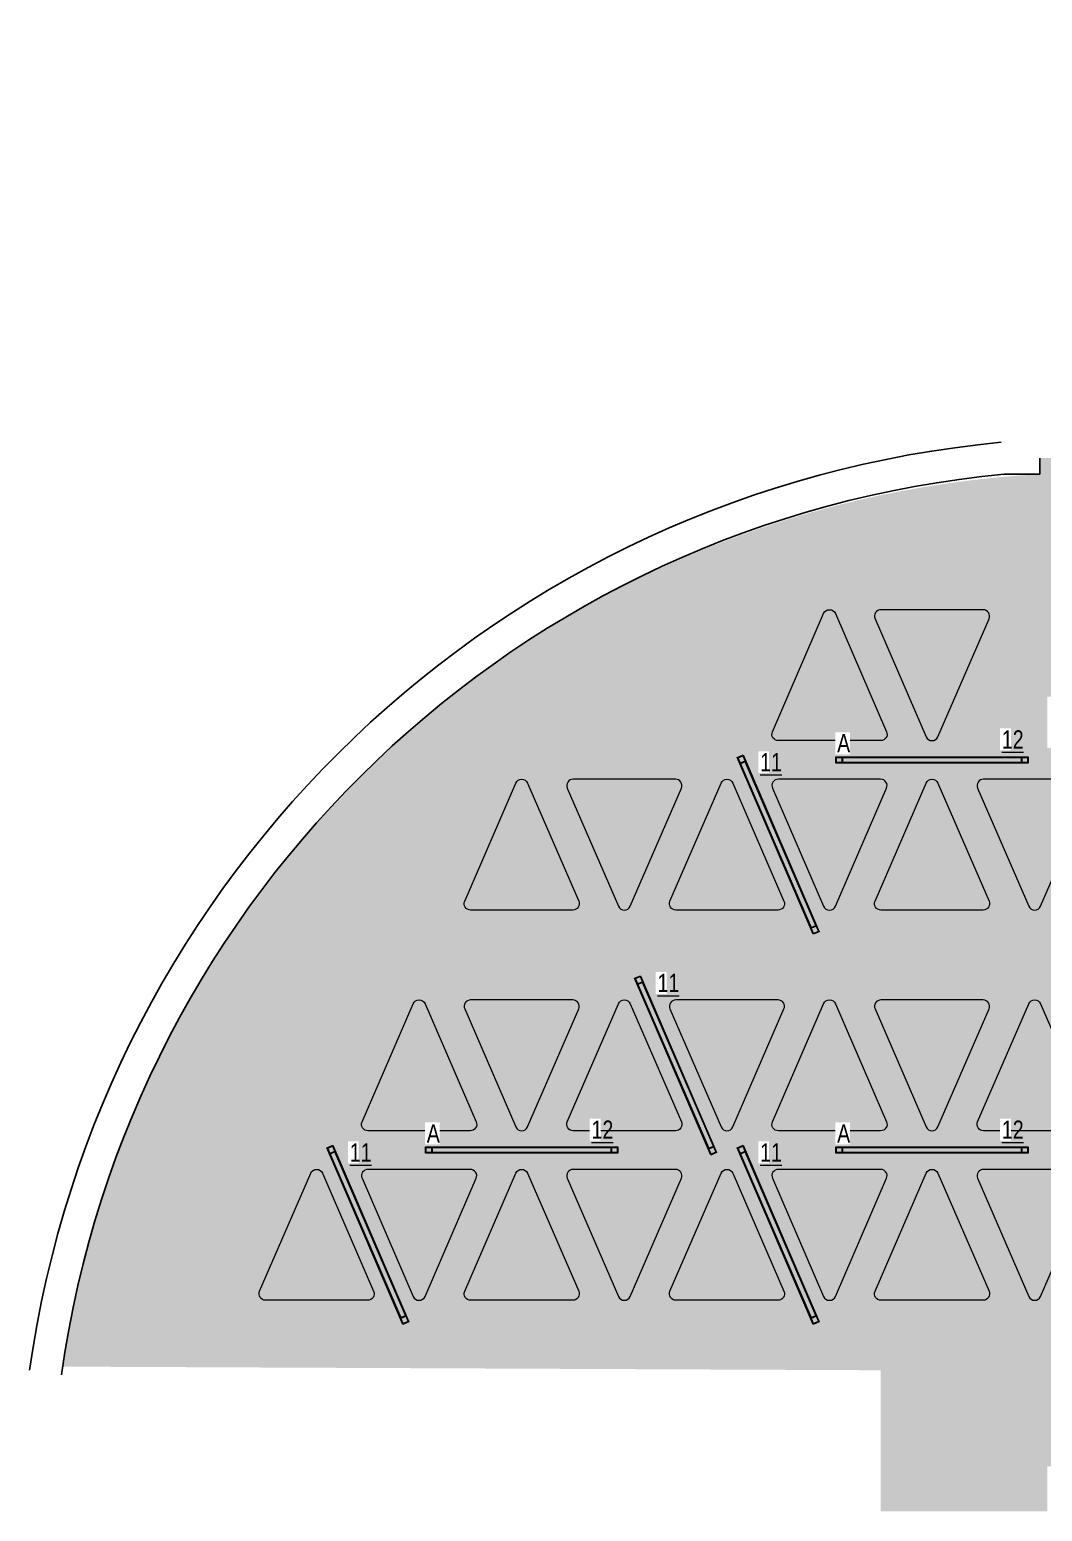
# Model space of a CAD drawing. Header units: millimetres. Extents: x -510890 to 418982, y -118257 to 141350.
# Drawn here: x 55505 to 63403, y 118451 to 130001 of the extents above; entities that cross this region are included whole.
import ezdxf

# ---------------------------------------------------------------- set-up
doc = ezdxf.new("R2010")
doc.units = ezdxf.units.MM
for name, color, linetype, lineweight in [('_ЭОМ_ОБЩ_Освещение_текст тип светильника', 172, 'Continuous', 50), ('_ЭОМ_светильник А', 1, 'Continuous', 35), ('_ЭОМ_светильник Р', 4, 'Continuous', 35), ('АР_Потолки_Штриховка', 252, 'Continuous', 0)]:
    doc.layers.add(name, color=color, linetype=linetype, lineweight=lineweight)
doc.layers.add('RAL 9010', color=7, linetype='Continuous')
doc.layers.add('X-ref Light', color=250, linetype='Continuous')
for name, color, linetype, lineweight, true_color in [('АР_Потолок_RAL 095 85 40', 7, 'Continuous', 5, 0xddc87a), ('АР_Потолок_RAL 100 70 20', 7, 'Continuous', 5, 0xb3ac85), ('АР_Потолок_Покраска', 7, 'Continuous', 5, 0x007399)]:
    doc.layers.add(name, color=color, linetype=linetype, lineweight=lineweight, true_color=true_color)
doc.layers.get('X-ref Light').off()
doc.styles.add('ГОСТ', font='cad.shx', dxfattribs={"width": 0.8})

# ---------------------------------------------------------------- blocks, each defined once
blk = doc.blocks.new('RVE-PLS5070-1500-P')
at = {"color": 0, "linetype": 'ByBlock', "lineweight": -2, "ltscale": 40}
for points in [[(750, -25), (-750, -25), (-750, 25), (750, 25)], [(745, -20), (-745, -20), (-745, 20), (745, 20)]]:
    blk.add_lwpolyline(points, close=True, dxfattribs=at)
blk = doc.blocks.new('A$C3d4fb99f')
at = {"layer": 'АР_Потолки_Штриховка', "color": 18, "lineweight": 18, "ltscale": 100, "true_color": 0x000000}
for points in [[(-744.3581198193133, 40318.46828344867, -0.5396909000634912), (-790.2384556271136, 40248.59380641983), (-1587.941231582314, 40248.59380641983, -0.5396909000634947), (-1633.82156643644, 40318.46828344867), (-1234.97017845884, 41239.21882263229, -0.6566107861974896), (-1143.209507796913, 41239.21882263229), (-744.3581198193133, 40318.46828344867)], [(55.64188018068671, 41199.46986869381, 0.5396909000634912), (9.76154437288642, 41269.34434572265), (-787.9412315823138, 41269.34434572265, 0.5396909000634947), (-833.8215664364398, 41199.46986869381), (-434.9701784588397, 40278.71932939098, 0.6566107861974896), (-343.2095077969134, 40278.71932939098), (55.64188018068671, 41199.46986869381)], [(-3144.358119819313, 38997.71774414585, -0.5396909000634912), (-3190.238455627114, 38927.843267117), (-3987.941231582314, 38927.843267117, -0.5396909000634947), (-4033.82156643644, 38997.71774414585), (-3634.97017845884, 39918.46828344867, -0.6566107861974896), (-3543.209507796913, 39918.46828344867), (-3144.358119819313, 38997.71774414585)], [(-2344.358119819313, 39878.71932951019, 0.5396909000634912), (-2390.238455627114, 39948.59380641983), (-3187.941231582314, 39948.59380641983, 0.5396909000634947), (-3233.82156643644, 39878.71932951019), (-2834.97017845884, 38957.96879020736, 0.6566107861974896), (-2743.209507796913, 38957.96879020736), (-2344.358119819313, 39878.71932951019)], [(-1544.358119819313, 38997.71774414585, -0.5396909000634912), (-1590.238455627114, 38927.843267117), (-2387.941231582314, 38927.843267117, -0.5396909000634947), (-2433.82156643644, 38997.71774414585), (-2034.97017845884, 39918.46828344867, -0.6566107861974896), (-1943.209507796913, 39918.46828344867), (-1544.358119819313, 38997.71774414585)], [(-744.3581198193133, 39878.71932951019, 0.5396909000634912), (-790.2384556271136, 39948.59380641983), (-1587.941231582314, 39948.59380641983, 0.5396909000634947), (-1633.82156643644, 39878.71932951019), (-1234.97017845884, 38957.96879020736, 0.6566107861974896), (-1143.209507796913, 38957.96879020736), (-744.3581198193133, 39878.71932951019)], [(55.64188018068671, 38997.71774414585, -0.5396909000634912), (9.76154437288642, 38927.843267117), (-787.9412315823138, 38927.843267117, -0.5396909000634947), (-833.8215664364398, 38997.71774414585), (-434.9701784588397, 39918.46828344867, -0.6566107861974896), (-343.2095077969134, 39918.46828344867), (55.64188018068671, 38997.71774414585)], [(855.6418801806867, 39878.71932951019, 0.5396909000634912), (809.7615443728864, 39948.59380641983), (12.05876841768622, 39948.59380641983, 0.5396909000634947), (-33.82156643643975, 39878.71932951019), (365.0298215411603, 38957.96879020736, 0.6566107861974896), (456.7904922030866, 38957.96879020736), (855.6418801806867, 39878.71932951019)], [(-3944.358119819313, 37276.96720484302, -0.5396909000634912), (-3990.238455627114, 37207.09272781418), (-4787.941231582314, 37207.09272781418, -0.5396909000634947), (-4833.82156643644, 37276.96720484302), (-4434.97017845884, 38197.71774402664, -0.6566107861974896), (-4343.209507796913, 38197.71774402664), (-3944.358119819313, 37276.96720484302)], [(-3144.358119819313, 38157.96879008815, 0.5396909000634912), (-3190.238455627114, 38227.843267117), (-3987.941231582314, 38227.843267117, 0.5396909000634947), (-4033.82156643644, 38157.96879008815), (-3634.97017845884, 37237.21825078533, 0.6566107861974896), (-3543.209507796913, 37237.21825078533), (-3144.358119819313, 38157.96879008815)], [(-2344.358119819313, 37276.96720484302, -0.5396909000634912), (-2390.238455627114, 37207.09272781418), (-3187.941231582314, 37207.09272781418, -0.5396909000634947), (-3233.82156643644, 37276.96720484302), (-2834.97017845884, 38197.71774402664, -0.6566107861974896), (-2743.209507796913, 38197.71774402664), (-2344.358119819313, 37276.96720484302)], [(-1544.358119819313, 38157.96879008815, 0.5396909000634912), (-1590.238455627114, 38227.843267117), (-2387.941231582314, 38227.843267117, 0.5396909000634947), (-2433.82156643644, 38157.96879008815), (-2034.97017845884, 37237.21825078533, 0.6566107861974896), (-1943.209507796913, 37237.21825078533), (-1544.358119819313, 38157.96879008815)], [(-744.3581198193133, 37276.96720484302, -0.5396909000634912), (-790.2384556271136, 37207.09272781418), (-1587.941231582314, 37207.09272781418, -0.5396909000634947), (-1633.82156643644, 37276.96720484302), (-1234.97017845884, 38197.71774402664, -0.6566107861974896), (-1143.209507796913, 38197.71774402664), (-744.3581198193133, 37276.96720484302)], [(55.64188018068671, 38157.96879008815, 0.5396909000634912), (9.76154437288642, 38227.843267117), (-787.9412315823138, 38227.843267117, 0.5396909000634947), (-833.8215664364398, 38157.96879008815), (-434.9701784588397, 37237.21825078533, 0.6566107861974896), (-343.2095077969134, 37237.21825078533), (55.64188018068671, 38157.96879008815)], [(855.6418801806867, 37276.96720484302, -0.5396909000634912), (809.7615443728864, 37207.09272781418), (12.05876841768622, 37207.09272781418, -0.5396909000634947), (-33.82156643643975, 37276.96720484302), (365.0298215411603, 38197.71774402664, -0.6566107861974896), (456.7904922030866, 38197.71774402664), (855.6418801806867, 37276.96720484302)], [(-4744.358119819313, 35956.2166655402, -0.5396909000634912), (-4790.238455627114, 35886.34218851135), (-5587.941231582314, 35886.34218851135, -0.5396909000634947), (-5633.82156643644, 35956.2166655402), (-5234.97017845884, 36876.96720484302, -0.6566107861974896), (-5143.209507796913, 36876.96720484302), (-4744.358119819313, 35956.2166655402)], [(-3944.358119819313, 36837.21825090454, 0.5396909000634912), (-3990.238455627114, 36907.09272781418), (-4787.941231582314, 36907.09272781418, 0.5396909000634947), (-4833.82156643644, 36837.21825090454), (-4434.97017845884, 35916.46771160171, 0.6566107861974896), (-4343.209507796913, 35916.46771160171), (-3944.358119819313, 36837.21825090454)], [(-3144.358119819313, 35956.2166655402, -0.5396909000634912), (-3190.238455627114, 35886.34218851135), (-3987.941231582314, 35886.34218851135, -0.5396909000634947), (-4033.82156643644, 35956.2166655402), (-3634.97017845884, 36876.96720484302, -0.6566107861974896), (-3543.209507796913, 36876.96720484302), (-3144.358119819313, 35956.2166655402)], [(-2344.358119819313, 36837.21825090454, 0.5396909000634912), (-2390.238455627114, 36907.09272781418), (-3187.941231582314, 36907.09272781418, 0.5396909000634947), (-3233.82156643644, 36837.21825090454), (-2834.97017845884, 35916.46771160171, 0.6566107861974896), (-2743.209507796913, 35916.46771160171), (-2344.358119819313, 36837.21825090454)], [(-1544.358119819313, 35956.2166655402, -0.5396909000634912), (-1590.238455627114, 35886.34218851135), (-2387.941231582314, 35886.34218851135, -0.5396909000634947), (-2433.82156643644, 35956.2166655402), (-2034.97017845884, 36876.96720484302, -0.6566107861974896), (-1943.209507796913, 36876.96720484302), (-1544.358119819313, 35956.2166655402)], [(-744.3581198193133, 36837.21825090454, 0.5396909000634912), (-790.2384556271136, 36907.09272781418), (-1587.941231582314, 36907.09272781418, 0.5396909000634947), (-1633.82156643644, 36837.21825090454), (-1234.97017845884, 35916.46771160171, 0.6566107861974896), (-1143.209507796913, 35916.46771160171), (-744.3581198193133, 36837.21825090454)], [(55.64188018068671, 35956.2166655402, -0.5396909000634912), (9.76154437288642, 35886.34218851135), (-787.9412315823138, 35886.34218851135, -0.5396909000634947), (-833.8215664364398, 35956.2166655402), (-434.9701784588397, 36876.96720484302, -0.6566107861974896), (-343.2095077969134, 36876.96720484302), (55.64188018068671, 35956.2166655402)], [(855.6418801806867, 36837.21825090454, 0.5396909000634912), (809.7615443728864, 36907.09272781418), (12.05876841768622, 36907.09272781418, 0.5396909000634947), (-33.82156643643975, 36837.21825090454), (365.0298215411603, 35916.46771160171, 0.6566107861974896), (456.7904922030866, 35916.46771160171), (855.6418801806867, 36837.21825090454)]]:
    blk.add_lwpolyline(points, format="xyb", dxfattribs=at)
for points in [[(-1287.914591643959, 38805.82702532814), (-1844.381230209023, 40090.48452535675), (-1890.261565063149, 40070.6100483279), (-1333.794926498085, 38785.95254829929)], [(-1294.490073058754, 38808.42761114643), (-1846.981816146523, 40083.90904406116), (-1883.686083648354, 40068.00946250961), (-1331.194340560585, 38792.52802959488)], [(-1089.088960502297, 40123.59380641983), (310.9110394977033, 40123.59380641983), (310.9110394977033, 40073.59380641983), (-1089.088960502297, 40073.59380641983)], [(-1084.088960502297, 40118.59380641983), (305.9110394977033, 40118.59380641983), (305.9110394977033, 40078.59380641983), (-1084.088960502297, 40078.59380641983)], [(-2087.914591643959, 37085.07648596571), (-2644.381230209023, 38369.73398599432), (-2690.261565063149, 38349.85950896547), (-2133.794926498085, 37065.20200893686)], [(-2094.490073058754, 37087.677071784), (-2646.981816146523, 38363.15850469873), (-2683.686083648354, 38347.25892314718), (-2131.194340560585, 37071.77749023245)], [(-4289.088960502297, 37082.09272781418), (-2889.088960502297, 37082.09272781418), (-2889.088960502297, 37032.09272781418), (-4289.088960502297, 37032.09272781418)], [(-4284.088960502297, 37077.09272781418), (-2894.088960502297, 37077.09272781418), (-2894.088960502297, 37037.09272781418), (-4284.088960502297, 37037.09272781418)], [(-1089.088960502297, 37082.09272781418), (310.9110394977033, 37082.09272781418), (310.9110394977033, 37032.09272781418), (-1089.088960502297, 37032.09272781418)], [(-1084.088960502297, 37077.09272781418), (305.9110394977033, 37077.09272781418), (305.9110394977033, 37037.09272781418), (-1084.088960502297, 37037.09272781418)], [(-4487.914591643959, 35764.32594672249), (-5044.381230209023, 37048.9834467511), (-5090.261565063149, 37029.10896972225), (-4533.794926498085, 35744.45146969364)], [(-4494.490073058754, 35766.92653254078), (-5046.981816146523, 37042.40796545551), (-5083.686083648354, 37026.50838390396), (-4531.194340560585, 35751.02695098922)], [(-1287.914591643959, 35764.32594672249), (-1844.381230209023, 37048.9834467511), (-1890.261565063149, 37029.10896972225), (-1333.794926498085, 35744.45146969364)], [(-1294.490073058754, 35766.92653254078), (-1846.981816146523, 37042.40796545551), (-1883.686083648354, 37026.50838390396), (-1331.194340560585, 35751.02695098922)]]:
    blk.add_lwpolyline(points, close=True, dxfattribs=at)
at = {"layer": '_ЭОМ_светильник Р', "color": 18, "lineweight": 18, "ltscale": 100, "true_color": 0x000000, "rotation": 293.3109098092323}
for p in [(-1589.088078353554, 39438.21853682802), (-2389.088078353554, 37717.46799746559), (-4789.088078353554, 36396.71745822237), (-1589.088078353554, 36396.71745822237)]:
    blk.add_blockref('RVE-PLS5070-1500-P', p, dxfattribs=at)
at = {"layer": '_ЭОМ_ОБЩ_Освещение_текст тип светильника', "color": 18, "lineweight": 18, "ltscale": 40, "true_color": 0x000000, "char_height": 142.1875, "width": 55.871829552576, "attachment_point": 1, "style": 'ГОСТ', "bg_fill": 3, "box_fill_scale": 1.1, "bg_fill_color": 256, "bg_fill_transparency": 0}
for s, insert in [('{\\L12}', (155.5891367780278, 40329.19136419731)), ('{\\L11}', (-1729.916941131465, 40151.79500169704)), ('{\\L11}', (-2529.916941131465, 38431.04446233461)), ('{\\L12}', (-3044.410863221856, 37287.69028559166)), ('{\\L12}', (155.5891367780278, 37287.69028559166)), ('{\\L11}', (-4929.916941131465, 37110.29392309139)), ('{\\L11}', (-1729.916941131465, 37110.29392309139))]:
    blk.add_mtext(s, dxfattribs=dict(at, insert=insert))
at = {"layer": '_ЭОМ_светильник А', "color": 18, "lineweight": 18, "ltscale": 100, "true_color": 0x000000, "char_height": 142.1875, "width": 86.04374658316377, "attachment_point": 1, "style": 'ГОСТ', "bg_fill": 3, "box_fill_scale": 1.1, "bg_fill_color": 256, "bg_fill_transparency": 0}
for insert in [(-1129.3089254027, 40299.52413072276), (-4329.308925402584, 37258.0230521171), (-1129.3089254027, 37258.0230521171)]:
    blk.add_mtext('А', dxfattribs=dict(at, insert=insert))
at = {"layer": '_ЭОМ_светильник А', "color": 18, "lineweight": 18, "ltscale": 100, "true_color": 0x000000, "rotation": 180}
for p in [(-389.0889605025295, 40098.59380641983), (-3589.088960502413, 37057.09272781418), (-389.0889605025295, 37057.09272781418)]:
    blk.add_blockref('RVE-PLS5070-1500-P', p, dxfattribs=at)

msp = doc.modelspace()

# ---------------------------------------------------------------- hatches: boundary and pattern name
at = {"layer": 'RAL 9010', "ltscale": 100, "true_color": 0xe1be89}
h = msp.add_hatch(color=31, dxfattribs=at)
h.dxf.hatch_style = 1
h.paths.add_polyline_path([(61696.51658509692, 123167.6359848127, 0.6566107862158973), (61788.27725575989, 123167.6359848127), (62187.12864362041, 124088.3865238452, 0.5396909000551943), (62141.24830822367, 124158.2610010239), (61343.54553215631, 124158.2610010239, 0.5396909000551955), (61297.66519704685, 124088.3865242828)])
h = msp.add_hatch(color=31, dxfattribs=at)
h.dxf.hatch_style = 1
h.paths.add_polyline_path([(59296.51658509692, 121446.8854453906, 0.6566107862158973), (59388.27725575989, 121446.8854453906), (59787.12864363598, 122367.6359844591, 0.5396909000551949), (59741.24830818456, 122437.5104617211), (58943.54553219542, 122437.5104617211, 0.5396909000551949), (58897.66519703131, 122367.6359848967)])
h = msp.add_hatch(color=31, dxfattribs=at)
h.dxf.hatch_style = 1
h.paths.add_polyline_path([(61788.27725575893, 122407.3849386317, 0.6566107861821062), (61696.51658509788, 122407.3849386317), (61297.66519703224, 121486.6343992449, 0.5396909000704397), (61343.54553219542, 121416.7599224183), (62141.24830818456, 121416.7599224183, 0.539690900070439), (62187.12864363502, 121486.6343996825)])
h = msp.add_hatch(color=31, dxfattribs=at)
h.dxf.hatch_style = 1
h.paths.add_polyline_path([(60096.51658509692, 120126.134906207, 0.6566107862158973), (60188.27725575989, 120126.134906207), (60587.12864362041, 121046.8854452396, 0.5396909000551943), (60541.24830822367, 121116.7599224183), (59743.54553215631, 121116.7599224183, 0.5396909000551955), (59697.66519704685, 121046.8854456771)])
h = msp.add_hatch(color=31, dxfattribs=at)
h.dxf.hatch_style = 1
h.paths.add_polyline_path([(62097.66519703131, 120165.8838599399, 0.5396909000551949), (62143.54553219542, 120096.0093831155), (62941.24830818456, 120096.0093831155, 0.5396909000551949), (62987.12864363598, 120165.8838603774), (62588.27725575989, 121086.6343994459, 0.6566107862158973), (62496.51658509692, 121086.6343994459)])
at = {"layer": 'АР_Потолки_Штриховка', "ltscale": 100, "true_color": 0xf8f6b0}
h = msp.add_hatch(color=51, dxfattribs=at)
h.dxf.hatch_style = 1
h.paths.add_polyline_path([(61636.97797177805, 123018.0866971347), (61084.50494740976, 124293.5762386653), (61047.80067990793, 124277.6766571137), (61600.27370427622, 123002.1871154639)])
h = msp.add_hatch(color=51, dxfattribs=at)
h.dxf.hatch_style = 1
h.paths.add_polyline_path([(61847.39780305399, 124328.2610010239), (63237.39780305399, 124328.2610010239), (63237.39780305399, 124288.2610010239), (61847.39780305399, 124288.2610010239)])
h = msp.add_hatch(color=51, dxfattribs=at)
h.dxf.hatch_style = 1
h.paths.add_polyline_path([(60836.97797177805, 121297.3361577722), (60284.50494740976, 122572.8256993028), (60247.80067990793, 122556.9261177513), (60800.27370427622, 121281.4365761015)])
h = msp.add_hatch(color=51, dxfattribs=at)
h.dxf.hatch_style = 1
h.paths.add_polyline_path([(58647.39780305399, 121286.7599224183), (60037.39780305399, 121286.7599224183), (60037.39780305399, 121246.7599224183), (58647.39780305399, 121246.7599224183)])
h = msp.add_hatch(color=51, dxfattribs=at)
h.dxf.hatch_style = 1
h.paths.add_polyline_path([(61847.39780305399, 121286.7599224183), (63237.39780305399, 121286.7599224183), (63237.39780305399, 121246.7599224183), (61847.39780305399, 121246.7599224183)])
h = msp.add_hatch(color=51, dxfattribs=at)
h.dxf.hatch_style = 1
h.paths.add_polyline_path([(58436.97797177805, 119976.585618529), (57884.50494740976, 121252.0751600596), (57847.80067990793, 121236.1755785081), (58400.27370427622, 119960.6860368582)])
h = msp.add_hatch(color=51, dxfattribs=at)
h.dxf.hatch_style = 1
h.paths.add_polyline_path([(61636.97797177805, 119976.585618529), (61084.50494740976, 121252.0751600596), (61047.80067990793, 121236.1755785081), (61600.27370427622, 119960.6860368582)])
at = {"layer": 'АР_Потолок_RAL 095 85 40', "transparency": 33554687}
h = msp.add_hatch(color=256, dxfattribs=at)
h.dxf.hatch_style = 1
h.paths.add_polyline_path([(62987.12864363598, 125409.1370630648, 0.539690900055195), (62941.24830818456, 125479.0115403268), (62143.54553219542, 125479.0115403268, 0.5396909000551948), (62097.66519703131, 125409.1370635023), (62496.51658509692, 124488.3865239963, 0.6566107862158973), (62588.27725575989, 124488.3865239963)])
h = msp.add_hatch(color=256, dxfattribs=at)
h.dxf.hatch_style = 1
h.paths.add_polyline_path([(58897.66519703131, 123207.3849385456, 0.5396909000551949), (58943.54553219542, 123137.5104617211), (59741.24830818456, 123137.5104617211, 0.5396909000551949), (59787.12864363598, 123207.3849389831), (59388.27725575989, 124128.1354780516, 0.6566107862158973), (59296.51658509692, 124128.1354780516)])
h = msp.add_hatch(color=256, dxfattribs=at)
h.dxf.hatch_style = 1
h.paths.add_polyline_path([(60497.66519703131, 123207.3849385456, 0.5396909000551949), (60543.54553219542, 123137.5104617211), (61341.24830818456, 123137.5104617211, 0.5396909000551949), (61387.12864363598, 123207.3849389831), (60988.27725575989, 124128.1354780516, 0.6566107862158973), (60896.51658509692, 124128.1354780516)])
h = msp.add_hatch(color=256, dxfattribs=at)
h.dxf.hatch_style = 1
h.paths.add_polyline_path([(62943.54553215631, 124158.2610010239, 0.5396909000551953), (62897.66519704685, 124088.3865242828), (63296.51658509692, 123167.6359848127, 0.6566107862158973), (63388.27725575989, 123167.6359848127), (63787.12864362041, 124088.3865238452, 0.5396909000551949), (63741.24830822367, 124158.2610010239)])
h = msp.add_hatch(color=256, dxfattribs=at)
h.dxf.hatch_style = 1
h.paths.add_polyline_path([(58588.27725575893, 122407.3849386317, 0.6566107861821062), (58496.51658509788, 122407.3849386317), (58097.66519703224, 121486.6343992449, 0.5396909000704397), (58143.54553219542, 121416.7599224183), (58941.24830818456, 121416.7599224183, 0.539690900070439), (58987.12864363502, 121486.6343996825)])
h = msp.add_hatch(color=256, dxfattribs=at)
h.dxf.hatch_style = 1
h.paths.add_polyline_path([(61387.12864363598, 122367.6359844591, 0.539690900055195), (61341.24830818456, 122437.5104617211), (60543.54553219542, 122437.5104617211, 0.5396909000551948), (60497.66519703131, 122367.6359848967), (60896.51658509692, 121446.8854453906, 0.6566107862158973), (60988.27725575989, 121446.8854453906)])
h = msp.add_hatch(color=256, dxfattribs=at)
h.dxf.hatch_style = 1
h.paths.add_polyline_path([(63388.27725575893, 122407.3849386317, 0.6566107861821062), (63296.51658509788, 122407.3849386317), (62897.66519703224, 121486.6343992449, 0.5396909000704397), (62943.54553219542, 121416.7599224183), (63741.24830818456, 121416.7599224183, 0.539690900070439), (63787.12864363502, 121486.6343996825)])
h = msp.add_hatch(color=256, dxfattribs=at)
h.dxf.hatch_style = 1
h.paths.add_polyline_path([(57297.66519703131, 120165.8838599399, 0.5396909000551949), (57343.54553219542, 120096.0093831155), (58141.24830818456, 120096.0093831155, 0.5396909000551949), (58187.12864363598, 120165.8838603774), (57788.27725575989, 121086.6343994459, 0.6566107862158973), (57696.51658509692, 121086.6343994459)])
h = msp.add_hatch(color=256, dxfattribs=at)
h.dxf.hatch_style = 1
h.paths.add_polyline_path([(58897.66519703131, 120165.8838599399, 0.5396909000551949), (58943.54553219542, 120096.0093831155), (59741.24830818456, 120096.0093831155, 0.5396909000551949), (59787.12864363598, 120165.8838603774), (59388.27725575989, 121086.6343994459, 0.6566107862158973), (59296.51658509692, 121086.6343994459)])
h = msp.add_hatch(color=256, dxfattribs=at)
h.dxf.hatch_style = 1
h.paths.add_polyline_path([(61343.54553215631, 121116.7599224183, 0.5396909000551953), (61297.66519704685, 121046.8854456771), (61696.51658509692, 120126.134906207, 0.6566107862158973), (61788.27725575989, 120126.134906207), (62187.12864362041, 121046.8854452396, 0.5396909000551949), (62141.24830822367, 121116.7599224183)])
at = {"layer": 'АР_Потолок_RAL 100 70 20', "transparency": 33554687}
h = msp.add_hatch(color=256, dxfattribs=at)
h.dxf.hatch_style = 1
h.paths.add_polyline_path([(61788.27725575893, 125448.8860172374, 0.6566107861821062), (61696.51658509788, 125448.8860172374), (61297.66519703224, 124528.1354778505, 0.5396909000704397), (61343.54553219542, 124458.2610010239), (62141.24830818456, 124458.2610010239, 0.539690900070439), (62187.12864363502, 124528.1354782881)])
h = msp.add_hatch(color=256, dxfattribs=at)
h.dxf.hatch_style = 1
h.paths.add_polyline_path([(59743.54553215631, 124158.2610010239, 0.5396909000551953), (59697.66519704685, 124088.3865242828), (60096.51658509692, 123167.6359848127, 0.6566107862158973), (60188.27725575989, 123167.6359848127), (60587.12864362041, 124088.3865238452, 0.5396909000551949), (60541.24830822367, 124158.2610010239)])
h = msp.add_hatch(color=256, dxfattribs=at)
h.dxf.hatch_style = 1
h.paths.add_polyline_path([(62588.27725575989, 124128.1354780516, 0.6566107862158973), (62496.51658509692, 124128.1354780516), (62097.66519703131, 123207.3849385456, 0.5396909000551949), (62143.54553219542, 123137.5104617211), (62941.24830818456, 123137.5104617211, 0.5396909000551945), (62987.12864363598, 123207.3849389831)])
h = msp.add_hatch(color=256, dxfattribs=at)
h.dxf.hatch_style = 1
h.paths.add_polyline_path([(60188.27725575893, 122407.3849386317, 0.6566107861821062), (60096.51658509788, 122407.3849386317), (59697.66519703224, 121486.6343992449, 0.5396909000704397), (59743.54553219542, 121416.7599224183), (60541.24830818456, 121416.7599224183, 0.539690900070439), (60587.12864363502, 121486.6343996825)])
h = msp.add_hatch(color=256, dxfattribs=at)
h.dxf.hatch_style = 1
h.paths.add_polyline_path([(62496.51658509692, 121446.8854453906, 0.6566107862158973), (62588.27725575989, 121446.8854453906), (62987.12864363598, 122367.6359844591, 0.5396909000551949), (62941.24830818456, 122437.5104617211), (62143.54553219542, 122437.5104617211, 0.5396909000551949), (62097.66519703131, 122367.6359848967)])
h = msp.add_hatch(color=256, dxfattribs=at)
h.dxf.hatch_style = 1
h.paths.add_polyline_path([(58143.54553215631, 121116.7599224183, 0.5396909000551953), (58097.66519704685, 121046.8854456771), (58496.51658509692, 120126.134906207, 0.6566107862158973), (58588.27725575989, 120126.134906207), (58987.12864362041, 121046.8854452396, 0.5396909000551949), (58941.24830822367, 121116.7599224183)])
h = msp.add_hatch(color=256, dxfattribs=at)
h.dxf.hatch_style = 1
h.paths.add_polyline_path([(60988.27725575989, 121086.6343994459, 0.6566107862158973), (60896.51658509692, 121086.6343994459), (60497.66519703131, 120165.8838599399, 0.5396909000551949), (60543.54553219542, 120096.0093831155), (61341.24830818456, 120096.0093831155, 0.5396909000551945), (61387.12864363598, 120165.8838603774)])
h = msp.add_hatch(color=256, dxfattribs=at)
h.dxf.hatch_style = 1
h.paths.add_polyline_path([(63296.51658509692, 120126.134906207, 0.6566107862158973), (63388.27725575989, 120126.134906207), (63787.12864362041, 121046.8854452396, 0.5396909000551943), (63741.24830822367, 121116.7599224183), (62943.54553215631, 121116.7599224183, 0.5396909000551955), (62897.66519704685, 121046.8854456771)])
at = {"layer": 'АР_Потолок_Покраска'}
h = msp.add_hatch(dxfattribs=at)
h.set_pattern_fill('CROSS', color=256, scale=25)
h.set_pattern_definition([(0, (0, 0), (158.75, 158.75), [79.375, -238.125]), (90, (39.6875, -39.6875), (-158.75, 158.75), [79.375, -238.125])])
h.paths.add_polyline_path([(63442.3969199516, 124800.6824583522), (63842.39691995156, 124800.6824583522), (63842.39691995157, 124400.6824583522), (63442.39691995159, 124400.6824583522)], flags=16)
h.paths.add_polyline_path([(69442.39691995157, 124800.6824583522), (69842.39691995154, 124800.6824583522), (69842.39691995154, 124400.6824583522), (69442.39691995159, 124400.6824583522)], flags=16)
edge = h.paths.add_edge_path()
edge.add_line((72392.39691995163, 130000.6824586184), (72393.12196599203, 118520.664026699))
edge.add_line((72393.12196599203, 118520.664026699), (69842.39691995154, 118520.6780522019))
edge.add_line((69842.39691995154, 118520.6780522019), (69842.39691995154, 118800.6824583522))
edge.add_line((69842.39691995154, 118800.6824583522), (69442.39691995157, 118800.6824583522))
edge.add_line((69442.39691995157, 118800.6824583522), (69442.39691995157, 118520.6741683977))
edge.add_line((69442.39691995157, 118520.6741683977), (63842.39691995157, 118520.6743981135))
edge.add_line((63842.39691995157, 118520.6743981135), (63842.39691995157, 118800.6824583522))
edge.add_line((63842.39691995157, 118800.6824583522), (63442.3969199516, 118800.6824583522))
edge.add_line((63442.3969199516, 118800.6824583522), (63442.3969199516, 118450.6800466603))
edge.add_line((63442.3969199516, 118450.6800466603), (62142.3969189699, 118450.6848700415))
edge.add_line((62142.3969189699, 118450.6848700415), (62142.39692002669, 119550.5939120707))
edge.add_line((62142.39692002669, 119550.5939120707), (55761.5694000668, 119578.9776725185))
edge.add_arc((63828.58568920496, 118393.6628502693), 8153.632505642132, 93.1369466060001, 171.6411433156034, ccw=False)
edge.add_line((63382.3969199516, 126535.077875881), (63382.3969199516, 126660.6824583473))
edge.add_line((63382.3969199516, 126660.6824583473), (63892.3969199516, 126660.6824583739))
edge.add_line((63892.3969199516, 126660.6824583739), (63892.3969199516, 130000.6824580761))
edge.add_line((63892.3969199516, 130000.6824580761), (72392.39691995163, 130000.6824586184))

# ---------------------------------------------------------------- linework, layer by layer
at = {"layer": 'АР_Потолки_Штриховка', "color": 18, "ltscale": 100, "true_color": 0x000000}
for points in [[(62187.12864373697, 124528.1354780528, -0.5396909000634912), (62141.24830792917, 124458.2610010239), (61343.54553197397, 124458.2610010239, -0.5396909000634947), (61297.66519711984, 124528.1354780528), (61696.51658509744, 125448.8860172364, -0.6566107861974896), (61788.27725575937, 125448.8860172364), (62187.12864373697, 124528.1354780528)], [(62987.12864373697, 125409.1370632979, 0.5396909000634912), (62941.24830792917, 125479.0115403268), (62143.54553197397, 125479.0115403268, 0.5396909000634947), (62097.66519711984, 125409.1370632979), (62496.51658509744, 124488.3865239951, 0.6566107861974896), (62588.27725575937, 124488.3865239951), (62987.12864373697, 125409.1370632979)], [(59787.12864373697, 123207.38493875, -0.5396909000634912), (59741.24830792917, 123137.5104617211), (58943.54553197397, 123137.5104617211, -0.5396909000634947), (58897.66519711984, 123207.38493875), (59296.51658509744, 124128.1354780528, -0.6566107861974896), (59388.27725575937, 124128.1354780528), (59787.12864373697, 123207.38493875)], [(60587.12864373697, 124088.3865241143, 0.5396909000634912), (60541.24830792917, 124158.2610010239), (59743.54553197397, 124158.2610010239, 0.5396909000634947), (59697.66519711984, 124088.3865241143), (60096.51658509744, 123167.6359848115, 0.6566107861974896), (60188.27725575937, 123167.6359848115), (60587.12864373697, 124088.3865241143)], [(61387.12864373697, 123207.38493875, -0.5396909000634912), (61341.24830792917, 123137.5104617211), (60543.54553197397, 123137.5104617211, -0.5396909000634947), (60497.66519711984, 123207.38493875), (60896.51658509744, 124128.1354780528, -0.6566107861974896), (60988.27725575937, 124128.1354780528), (61387.12864373697, 123207.38493875)], [(62187.12864373697, 124088.3865241143, 0.5396909000634912), (62141.24830792917, 124158.2610010239), (61343.54553197397, 124158.2610010239, 0.5396909000634947), (61297.66519711984, 124088.3865241143), (61696.51658509744, 123167.6359848115, 0.6566107861974896), (61788.27725575937, 123167.6359848115), (62187.12864373697, 124088.3865241143)], [(62987.12864373697, 123207.38493875, -0.5396909000634912), (62941.24830792917, 123137.5104617211), (62143.54553197397, 123137.5104617211, -0.5396909000634947), (62097.66519711984, 123207.38493875), (62496.51658509744, 124128.1354780528, -0.6566107861974896), (62588.27725575937, 124128.1354780528), (62987.12864373697, 123207.38493875)], [(63787.12864373697, 124088.3865241143, 0.5396909000634912), (63741.24830792917, 124158.2610010239), (62943.54553197397, 124158.2610010239, 0.5396909000634947), (62897.66519711984, 124088.3865241143), (63296.51658509744, 123167.6359848115, 0.6566107861974896), (63388.27725575937, 123167.6359848115), (63787.12864373697, 124088.3865241143)], [(58987.12864373697, 121486.6343994471, -0.5396909000634912), (58941.24830792917, 121416.7599224183), (58143.54553197397, 121416.7599224183, -0.5396909000634947), (58097.66519711984, 121486.6343994471), (58496.51658509744, 122407.3849386307, -0.6566107861974896), (58588.27725575937, 122407.3849386307), (58987.12864373697, 121486.6343994471)], [(59787.12864373697, 122367.6359846923, 0.5396909000634912), (59741.24830792917, 122437.5104617211), (58943.54553197397, 122437.5104617211, 0.5396909000634947), (58897.66519711984, 122367.6359846923), (59296.51658509744, 121446.8854453894, 0.6566107861974896), (59388.27725575937, 121446.8854453894), (59787.12864373697, 122367.6359846923)], [(60587.12864373697, 121486.6343994471, -0.5396909000634912), (60541.24830792917, 121416.7599224183), (59743.54553197397, 121416.7599224183, -0.5396909000634947), (59697.66519711984, 121486.6343994471), (60096.51658509744, 122407.3849386307, -0.6566107861974896), (60188.27725575937, 122407.3849386307), (60587.12864373697, 121486.6343994471)], [(61387.12864373697, 122367.6359846923, 0.5396909000634912), (61341.24830792917, 122437.5104617211), (60543.54553197397, 122437.5104617211, 0.5396909000634947), (60497.66519711984, 122367.6359846923), (60896.51658509744, 121446.8854453894, 0.6566107861974896), (60988.27725575937, 121446.8854453894), (61387.12864373697, 122367.6359846923)], [(62187.12864373697, 121486.6343994471, -0.5396909000634912), (62141.24830792917, 121416.7599224183), (61343.54553197397, 121416.7599224183, -0.5396909000634947), (61297.66519711984, 121486.6343994471), (61696.51658509744, 122407.3849386307, -0.6566107861974896), (61788.27725575937, 122407.3849386307), (62187.12864373697, 121486.6343994471)], [(62987.12864373697, 122367.6359846923, 0.5396909000634912), (62941.24830792917, 122437.5104617211), (62143.54553197397, 122437.5104617211, 0.5396909000634947), (62097.66519711984, 122367.6359846923), (62496.51658509744, 121446.8854453894, 0.6566107861974896), (62588.27725575937, 121446.8854453894), (62987.12864373697, 122367.6359846923)], [(63787.12864373697, 121486.6343994471, -0.5396909000634912), (63741.24830792917, 121416.7599224183), (62943.54553197397, 121416.7599224183, -0.5396909000634947), (62897.66519711984, 121486.6343994471), (63296.51658509744, 122407.3849386307, -0.6566107861974896), (63388.27725575937, 122407.3849386307), (63787.12864373697, 121486.6343994471)], [(58187.12864373697, 120165.8838601443, -0.5396909000634912), (58141.24830792917, 120096.0093831155), (57343.54553197397, 120096.0093831155, -0.5396909000634947), (57297.66519711984, 120165.8838601443), (57696.51658509744, 121086.6343994471, -0.6566107861974896), (57788.27725575937, 121086.6343994471), (58187.12864373697, 120165.8838601443)], [(58987.12864373697, 121046.8854455086, 0.5396909000634912), (58941.24830792917, 121116.7599224183), (58143.54553197397, 121116.7599224183, 0.5396909000634947), (58097.66519711984, 121046.8854455086), (58496.51658509744, 120126.1349062058, 0.6566107861974896), (58588.27725575937, 120126.1349062058), (58987.12864373697, 121046.8854455086)], [(59787.12864373697, 120165.8838601443, -0.5396909000634912), (59741.24830792917, 120096.0093831155), (58943.54553197397, 120096.0093831155, -0.5396909000634947), (58897.66519711984, 120165.8838601443), (59296.51658509744, 121086.6343994471, -0.6566107861974896), (59388.27725575937, 121086.6343994471), (59787.12864373697, 120165.8838601443)], [(60587.12864373697, 121046.8854455086, 0.5396909000634912), (60541.24830792917, 121116.7599224183), (59743.54553197397, 121116.7599224183, 0.5396909000634947), (59697.66519711984, 121046.8854455086), (60096.51658509744, 120126.1349062058, 0.6566107861974896), (60188.27725575937, 120126.1349062058), (60587.12864373697, 121046.8854455086)], [(61387.12864373697, 120165.8838601443, -0.5396909000634912), (61341.24830792917, 120096.0093831155), (60543.54553197397, 120096.0093831155, -0.5396909000634947), (60497.66519711984, 120165.8838601443), (60896.51658509744, 121086.6343994471, -0.6566107861974896), (60988.27725575937, 121086.6343994471), (61387.12864373697, 120165.8838601443)], [(62187.12864373697, 121046.8854455086, 0.5396909000634912), (62141.24830792917, 121116.7599224183), (61343.54553197397, 121116.7599224183, 0.5396909000634947), (61297.66519711984, 121046.8854455086), (61696.51658509744, 120126.1349062058, 0.6566107861974896), (61788.27725575937, 120126.1349062058), (62187.12864373697, 121046.8854455086)], [(62987.12864373697, 120165.8838601443, -0.5396909000634912), (62941.24830792917, 120096.0093831155), (62143.54553197397, 120096.0093831155, -0.5396909000634947), (62097.66519711984, 120165.8838601443), (62496.51658509744, 121086.6343994471, -0.6566107861974896), (62588.27725575937, 121086.6343994471), (62987.12864373697, 120165.8838601443)], [(63787.12864373697, 121046.8854455086, 0.5396909000634912), (63741.24830792917, 121116.7599224183), (62943.54553197397, 121116.7599224183, 0.5396909000634947), (62897.66519711984, 121046.8854455086), (63296.51658509744, 120126.1349062058, 0.6566107861974896), (63388.27725575937, 120126.1349062058), (63787.12864373697, 121046.8854455086)]]:
    msp.add_lwpolyline(points, format="xyb", dxfattribs=at)
for points in [[(61643.57217191232, 123015.4942199322), (61087.10553334726, 124300.1517199608), (61041.22519849314, 124280.277242932), (61597.6918370582, 122995.6197429034)], [(61636.99669049753, 123018.0948057505), (61084.50494740976, 124293.5762386653), (61047.80067990793, 124277.6766571137), (61600.2924229957, 123002.195224199)], [(61842.39780305399, 124333.2610010239), (63242.39780305399, 124333.2610010239), (63242.39780305399, 124283.2610010239), (61842.39780305399, 124283.2610010239)], [(61847.39780305399, 124328.2610010239), (63237.39780305399, 124328.2610010239), (63237.39780305399, 124288.2610010239), (61847.39780305399, 124288.2610010239)], [(60843.57217191232, 121294.7436805698), (60287.10553334726, 122579.4011805984), (60241.22519849314, 122559.5267035696), (60797.6918370582, 121274.869203541)], [(60836.99669049753, 121297.3442663881), (60284.50494740976, 122572.8256993028), (60247.80067990793, 122556.9261177513), (60800.2924229957, 121281.4446848365)], [(58642.39780305399, 121291.7599224183), (60042.39780305399, 121291.7599224183), (60042.39780305399, 121241.7599224183), (58642.39780305399, 121241.7599224183)], [(58647.39780305399, 121286.7599224183), (60037.39780305399, 121286.7599224183), (60037.39780305399, 121246.7599224183), (58647.39780305399, 121246.7599224183)], [(61842.39780305399, 121291.7599224183), (63242.39780305399, 121291.7599224183), (63242.39780305399, 121241.7599224183), (61842.39780305399, 121241.7599224183)], [(61847.39780305399, 121286.7599224183), (63237.39780305399, 121286.7599224183), (63237.39780305399, 121246.7599224183), (61847.39780305399, 121246.7599224183)], [(58443.57217191232, 119973.9931413266), (57887.10553334726, 121258.6506413552), (57841.22519849314, 121238.7761643264), (58397.6918370582, 119954.1186642977)], [(58436.99669049753, 119976.5937271449), (57884.50494740976, 121252.0751600596), (57847.80067990793, 121236.1755785081), (58400.2924229957, 119960.6941455933)], [(61643.57217191232, 119973.9931413266), (61087.10553334726, 121258.6506413552), (61041.22519849314, 121238.7761643264), (61597.6918370582, 119954.1186642977)], [(61636.99669049753, 119976.5937271449), (61084.50494740976, 121252.0751600596), (61047.80067990793, 121236.1755785081), (61600.2924229957, 119960.6941455933)]]:
    msp.add_lwpolyline(points, close=True, dxfattribs=at)

# ---------------------------------------------------------------- next in the draw order: block references
at = {"layer": 'X-ref Light', "color": 18, "lineweight": 30, "true_color": 0x000000}
msp.add_blockref('A$C3d4fb99f', (62931.48676355626, 84209.66719460412), dxfattribs=at)

# ---------------------------------------------------------------- next in the draw order: linework, layer by layer
for p, q in [((63382.3969199516, 126535.077875881), (63382.3969199516, 126660.6824583739)), ((63105.77372580864, 126535.077875881), (63382.3969199516, 126535.077875881))]:
    msp.add_line(p, q)
for radius in [8450.555145486594, 8200.555145486594]:
    msp.add_arc((63872.58486803363, 118370.4526324099), radius, 95.36540754428556, 171.9719317874656)

doc.saveas('drawing.dxf')
